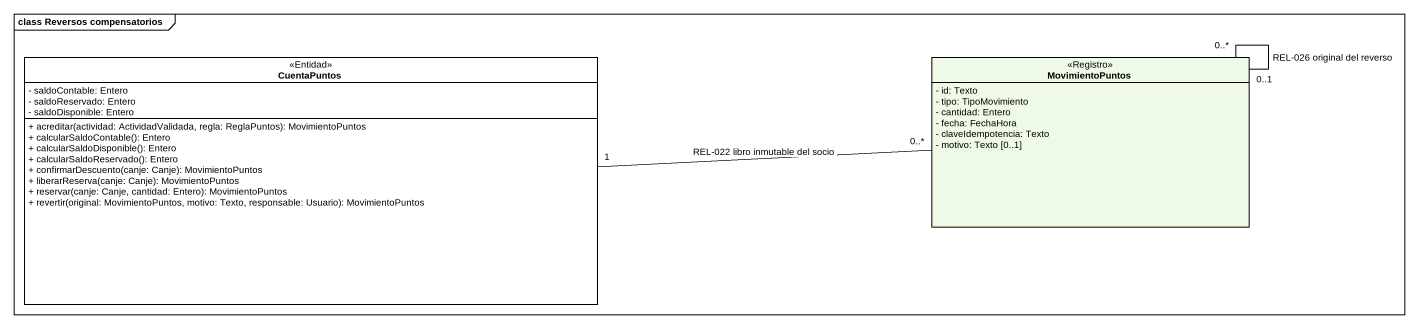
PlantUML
@startuml
mainframe class Reversos compensatorios
hide circle
hide empty members
skinparam classAttributeIconSize 0
class CuentaPuntos <<Entidad>> #FFFFFF {
  - saldoContable: Entero
  - saldoReservado: Entero
  - saldoDisponible: Entero
  + acreditar(actividad: ActividadValidada, regla: ReglaPuntos): MovimientoPuntos
  + calcularSaldoContable(): Entero
  + calcularSaldoDisponible(): Entero
  + calcularSaldoReservado(): Entero
  + confirmarDescuento(canje: Canje): MovimientoPuntos
  + liberarReserva(canje: Canje): MovimientoPuntos
  + reservar(canje: Canje, cantidad: Entero): MovimientoPuntos
  + revertir(original: MovimientoPuntos, motivo: Texto, responsable: Usuario): MovimientoPuntos
}
class MovimientoPuntos <<Registro>> #EEFAE6 {
  - id: Texto
  - tipo: TipoMovimiento
  - cantidad: Entero
  - fecha: FechaHora
  - claveIdempotencia: Texto
  - motivo: Texto [0..1]
}
CuentaPuntos "1" -right- "0..*" MovimientoPuntos : REL-022 libro inmutable del socio
MovimientoPuntos "0..1" -- "0..*" MovimientoPuntos : REL-026 original del reverso
@enduml
